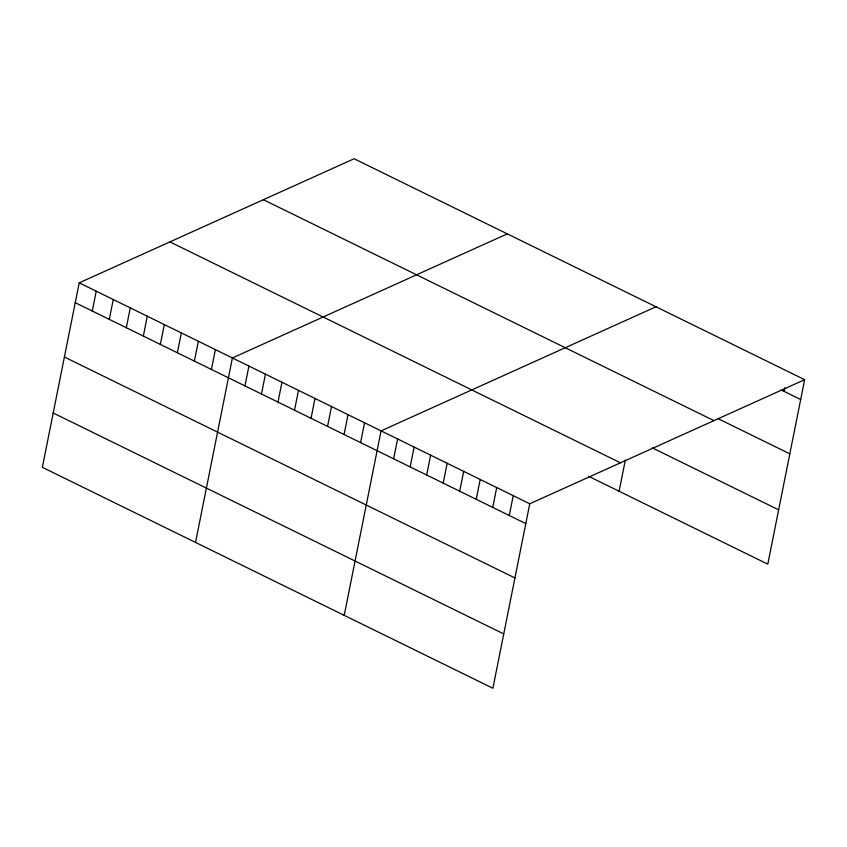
<?xml version="1.0" encoding="UTF-8"?>
<svg xmlns="http://www.w3.org/2000/svg" width="847" height="847" viewBox="0 0 847 847"><rect width="100%" height="100%" fill="white"/><g stroke="black" fill="none" stroke-linecap="round" stroke-linejoin="round"><path stroke-width="1.27" d="M804.65 379.678L354.11 158.749L79.216 282.845L42.35 467.322L492.89 688.251L529.756 503.774L804.65 379.678L767.784 564.155L588.432 476.205M92.27 311.029L96.23 291.188M109.295 319.372L113.254 299.531M126.309 327.715L130.279 307.885M143.334 336.068L147.293 316.227M160.348 344.411L164.318 324.57M177.372 352.754L181.332 332.924M194.397 361.108L198.357 341.267M211.411 369.451L215.382 349.61M195.541 542.44L232.396 357.963L507.289 233.867M244.952 385.893L248.923 366.063M261.469 394.003L265.439 374.162M277.996 402.103L281.956 382.262M294.512 410.202L298.483 390.361M311.029 418.302L314.999 398.461M327.556 426.401L331.516 406.571M344.073 434.5L348.043 414.67M360.589 442.6L364.559 422.769M344.21 615.346L381.076 430.869L655.97 306.773M393.633 458.809L397.592 438.968M410.149 466.909L414.119 447.068M426.676 475.008L430.636 455.167M443.193 483.108L447.152 463.277M459.709 491.207L463.68 471.377M476.236 499.307L480.196 479.476M492.753 507.417L496.713 487.576M509.269 515.516L513.24 495.675M619.104 491.249L625.308 460.207M784.163 391.42L784.904 387.693M781.802 390.255L800.69 399.519M717.854 418.556L789.828 453.844M263.385 199.701L713.936 420.631M652.381 447.915L778.647 509.83M169.929 241.893L620.47 462.822M79.216 282.845L529.756 503.774M75.245 302.675L525.796 523.615M64.393 357.011L514.934 577.95M53.202 412.987L503.753 633.927"/></g></svg>
